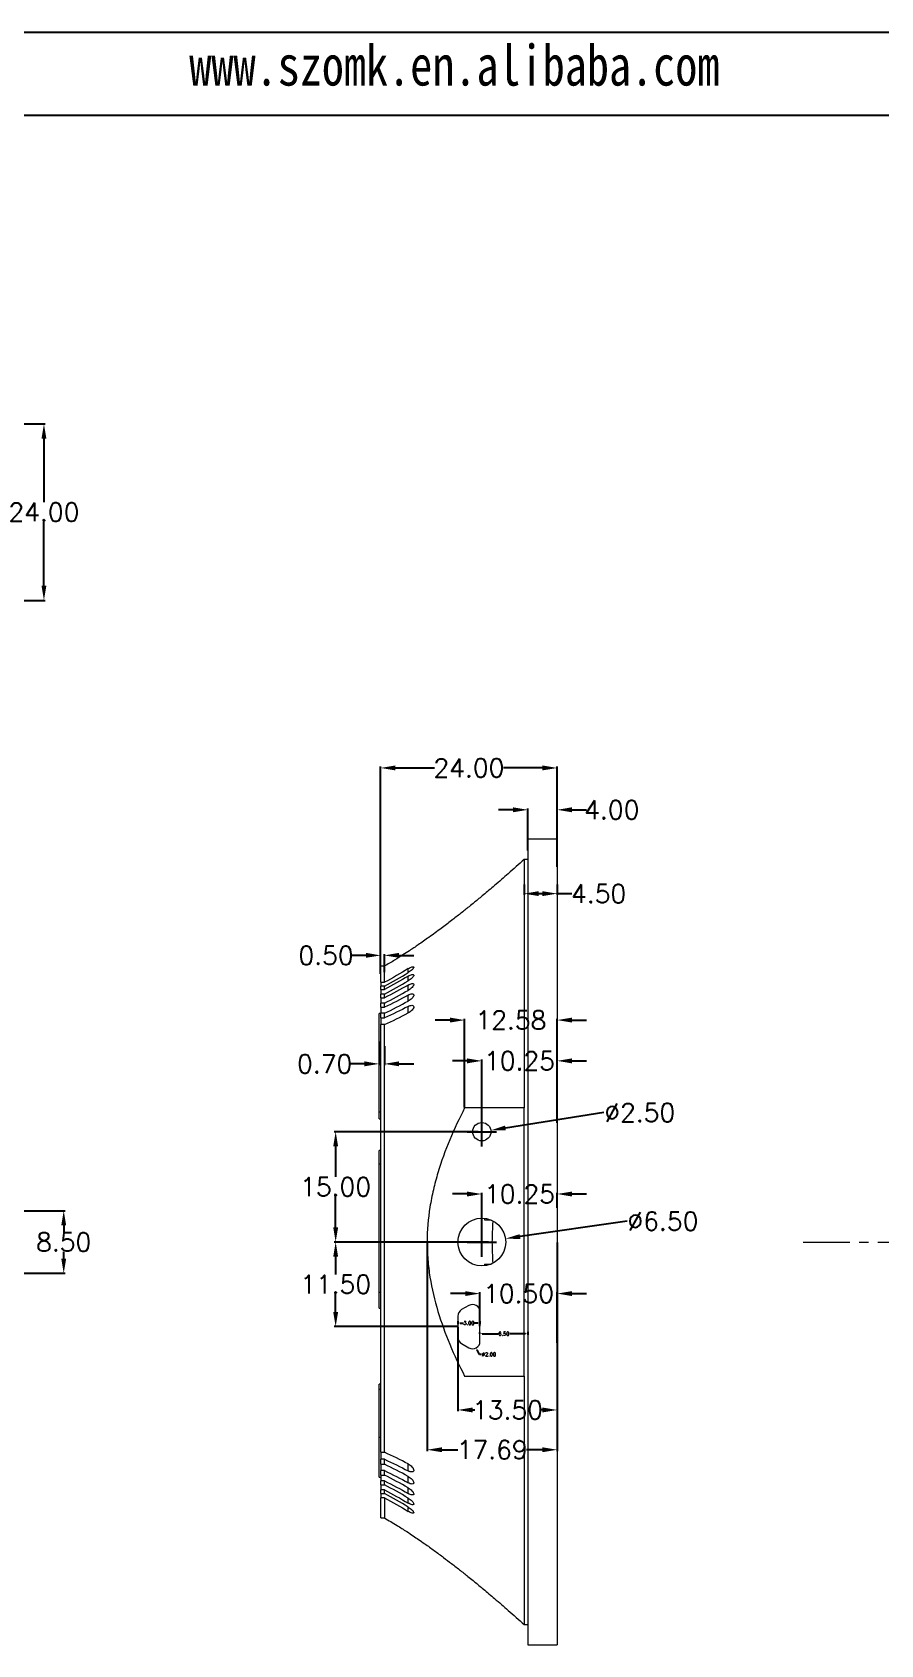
# Model space of a CAD drawing. Header units: inches. Extents: x 1184 to 3641, y 573 to 1047.
# Drawn here: x 1510.9 to 1626.3, y 827.8 to 1047 of the extents above; entities that cross this region are included whole.
import ezdxf

# ---------------------------------------------------------------- set-up
doc = ezdxf.new("R2010")
doc.units = ezdxf.units.IN
doc.linetypes.add('CENTER', pattern=[10.16, 6.35, -1.27, 1.27, -1.27])
doc.layers.add('文字', color=81, linetype='Continuous')
doc.styles.get("Standard").update_dxf_attribs({"font": 'txt', "bigfont": 'gbcbig.shx'})
doc.styles.add('宋体', font='', dxfattribs={"width": 0.8, "height": 3.5})
doc.styles.get('宋体').set_extended_font_data('SimSun')
doc.dimstyles.new('1', dxfattribs={"dimtxt": 0.5, "dimasz": 0.3, "dimexe": 0.18, "dimexo": 0.0625, "dimgap": 0.09, "dimtad": 0, "dimtih": 1, "dimtoh": 1, "dimzin": 0, "dimdsep": 46, "dimtxsty": 'Standard', "dimcen": 0, "dimadec": 0, "dimazin": 2, "dimtfac": 1, "dimtofl": 0, "dimtmove": 0, "dimatfit": 3, "dimfxl": 1, "dimtolj": 1, "dimtzin": 0, "dimarcsym": 0})
doc.dimstyles.new('2.5', dxfattribs={"dimtxt": 2.5, "dimasz": 2, "dimexe": 0.18, "dimexo": 0.0625, "dimgap": 0.09, "dimtad": 0, "dimtih": 1, "dimtoh": 1, "dimzin": 0, "dimdsep": 46, "dimtxsty": 'Standard', "dimcen": 2, "dimadec": 0, "dimazin": 0, "dimtfac": 1, "dimtofl": 0, "dimtmove": 0, "dimatfit": 3, "dimfxl": 1, "dimtolj": 1, "dimtzin": 0, "dimarcsym": 0})

# ---------------------------------------------------------------- blocks, each defined once
blk = doc.blocks.new('*D108')
at = {"color": 0, "lineweight": -2, "transparency": 16777216}
for p, q in [((1489.97, 886.79), (1515.41, 886.79)), ((1515.23, 884.79), (1515.23, 883.88)), ((1515.23, 880.29), (1515.23, 881.2)), ((1489.72, 878.29), (1515.41, 878.29))]:
    blk.add_line(p, q, dxfattribs=at)
at = {"color": 0, "transparency": 16777216}
for points in [[(1514.89, 884.79), (1515.56, 884.79), (1515.23, 886.79)], [(1514.89, 880.29), (1515.56, 880.29), (1515.23, 878.29)]]:
    blk.add_solid(points, dxfattribs=at)
at = {"layer": 'Defpoints', "color": 0, "transparency": 16777216}
for p in [(1489.91, 886.79), (1515.23, 886.79), (1489.66, 878.29)]:
    blk.add_point(p, dxfattribs=at)
at = {"color": 0, "transparency": 16777216, "insert": (1515.23, 882.54), "char_height": 2.5, "attachment_point": 5}
blk.add_mtext('\\A1;8.50', dxfattribs=at)
blk = doc.blocks.new('*D110')
at = {"color": 0, "lineweight": -2, "transparency": 16777216}
for p, q in [((1558.32, 919.01), (1558.32, 947.17)), ((1582.32, 933.56), (1582.32, 947.17)), ((1560.32, 946.99), (1565.65, 946.99)), ((1580.32, 946.99), (1575, 946.99))]:
    blk.add_line(p, q, dxfattribs=at)
at = {"color": 0, "transparency": 16777216}
for points in [[(1560.32, 947.33), (1560.32, 946.66), (1558.32, 946.99)], [(1580.32, 947.33), (1580.32, 946.66), (1582.32, 946.99)]]:
    blk.add_solid(points, dxfattribs=at)
at = {"layer": 'Defpoints', "color": 0, "transparency": 16777216}
for p in [(1582.32, 946.99), (1582.32, 933.5), (1558.32, 918.94)]:
    blk.add_point(p, dxfattribs=at)
at = {"color": 0, "transparency": 16777216, "insert": (1570.32, 946.99), "char_height": 2.5, "attachment_point": 5}
blk.add_mtext('\\A1;24.00', dxfattribs=at)
blk = doc.blocks.new('*D111')
at = {"color": 0, "lineweight": -2, "transparency": 16777216}
for p, q in [((1576.32, 941.3), (1574.32, 941.3)), ((1578.32, 935.78), (1578.32, 941.48)), ((1582.32, 935.78), (1582.32, 941.48)), ((1584.32, 941.3), (1586.32, 941.3))]:
    blk.add_line(p, q, dxfattribs=at)
at = {"color": 0, "transparency": 16777216}
for points in [[(1576.32, 941.64), (1576.32, 940.97), (1578.32, 941.3)], [(1584.32, 941.64), (1584.32, 940.97), (1582.32, 941.3)]]:
    blk.add_solid(points, dxfattribs=at)
at = {"layer": 'Defpoints', "color": 0, "transparency": 16777216}
for p in [(1582.32, 941.3), (1578.32, 935.71), (1582.32, 935.71)]:
    blk.add_point(p, dxfattribs=at)
at = {"color": 0, "transparency": 16777216, "insert": (1589.75, 941.3), "char_height": 2.5, "attachment_point": 5}
blk.add_mtext('\\A1;4.00', dxfattribs=at)
blk = doc.blocks.new('*D112')
at = {"color": 0, "lineweight": -2, "transparency": 16777216}
for p, q in [((1577.82, 931.13), (1577.82, 929.72)), ((1579.82, 929.9), (1580.32, 929.9)), ((1582.32, 931.13), (1582.32, 929.72)), ((1582.32, 929.9), (1584.32, 929.9))]:
    blk.add_line(p, q, dxfattribs=at)
at = {"color": 0, "transparency": 16777216}
for points in [[(1579.82, 930.24), (1579.82, 929.57), (1577.82, 929.9)], [(1580.32, 930.24), (1580.32, 929.57), (1582.32, 929.9)]]:
    blk.add_solid(points, dxfattribs=at)
at = {"layer": 'Defpoints', "color": 0, "transparency": 16777216}
for p in [(1577.82, 931.19), (1582.32, 931.19), (1582.32, 929.9)]:
    blk.add_point(p, dxfattribs=at)
at = {"color": 0, "transparency": 16777216, "insert": (1587.96, 929.9), "char_height": 2.5, "attachment_point": 5}
blk.add_mtext('\\A1;4.50', dxfattribs=at)
blk = doc.blocks.new('*D113')
at = {"color": 0, "lineweight": -2, "transparency": 16777216}
for p, q in [((1556.32, 921.51), (1554.32, 921.51)), ((1558.32, 919.07), (1558.32, 921.69)), ((1558.82, 919.24), (1558.82, 921.69)), ((1560.82, 921.51), (1562.82, 921.51))]:
    blk.add_line(p, q, dxfattribs=at)
at = {"color": 0, "transparency": 16777216}
for points in [[(1556.32, 921.85), (1556.32, 921.18), (1558.32, 921.51)], [(1560.82, 921.85), (1560.82, 921.18), (1558.82, 921.51)]]:
    blk.add_solid(points, dxfattribs=at)
at = {"layer": 'Defpoints', "color": 0, "transparency": 16777216}
for p in [(1558.32, 921.51), (1558.32, 919.01), (1558.82, 919.18)]:
    blk.add_point(p, dxfattribs=at)
at = {"color": 0, "transparency": 16777216, "insert": (1550.9, 921.51), "char_height": 2.5, "attachment_point": 5}
blk.add_mtext('\\A1;0.50', dxfattribs=at)
blk = doc.blocks.new('*D114')
at = {"color": 0, "lineweight": -2, "transparency": 16777216}
for p, q in [((1558.12, 909.82), (1558.12, 906.58)), ((1558.82, 909.15), (1558.82, 906.58)), ((1556.12, 906.76), (1554.12, 906.76)), ((1560.82, 906.76), (1562.82, 906.76))]:
    blk.add_line(p, q, dxfattribs=at)
at = {"color": 0, "transparency": 16777216}
for points in [[(1556.12, 907.1), (1556.12, 906.43), (1558.12, 906.76)], [(1560.82, 907.1), (1560.82, 906.43), (1558.82, 906.76)]]:
    blk.add_solid(points, dxfattribs=at)
at = {"layer": 'Defpoints', "color": 0, "transparency": 16777216}
for p in [(1558.12, 909.89), (1558.82, 909.21), (1558.12, 906.76)]:
    blk.add_point(p, dxfattribs=at)
at = {"color": 0, "transparency": 16777216, "insert": (1550.7, 906.76), "char_height": 2.5, "attachment_point": 5}
blk.add_mtext('\\A1;0.70', dxfattribs=at)
blk = doc.blocks.new('*D115')
at = {"color": 0, "lineweight": -2, "transparency": 16777216}
for p, q in [((1570.07, 889.07), (1568.07, 889.07)), ((1572.07, 882.6), (1572.07, 889.25)), ((1582.32, 887.19), (1582.32, 889.25)), ((1584.32, 889.07), (1586.32, 889.07))]:
    blk.add_line(p, q, dxfattribs=at)
at = {"color": 0, "transparency": 16777216}
for points in [[(1570.07, 889.4), (1570.07, 888.73), (1572.07, 889.07)], [(1584.32, 889.4), (1584.32, 888.73), (1582.32, 889.07)]]:
    blk.add_solid(points, dxfattribs=at)
at = {"layer": 'Defpoints', "color": 0, "transparency": 16777216}
for p in [(1582.32, 889.07), (1582.32, 887.13), (1572.07, 882.54)]:
    blk.add_point(p, dxfattribs=at)
at = {"color": 0, "transparency": 16777216, "insert": (1577.2, 889.07), "char_height": 2.5, "attachment_point": 5}
blk.add_mtext('\\A1;10.25', dxfattribs=at)
blk = doc.blocks.new('*D116')
at = {"color": 0, "lineweight": -2, "transparency": 16777216}
for p, q in [((1570.07, 907.17), (1568.07, 907.17)), ((1572.07, 897.6), (1572.07, 907.35)), ((1582.32, 898.73), (1582.32, 907.35)), ((1584.32, 907.17), (1586.32, 907.17))]:
    blk.add_line(p, q, dxfattribs=at)
at = {"color": 0, "transparency": 16777216}
for points in [[(1570.07, 907.5), (1570.07, 906.83), (1572.07, 907.17)], [(1584.32, 907.5), (1584.32, 906.83), (1582.32, 907.17)]]:
    blk.add_solid(points, dxfattribs=at)
at = {"layer": 'Defpoints', "color": 0, "transparency": 16777216}
for p in [(1582.32, 907.17), (1572.07, 897.54), (1582.32, 898.67)]:
    blk.add_point(p, dxfattribs=at)
at = {"color": 0, "transparency": 16777216, "insert": (1577.2, 907.17), "char_height": 2.5, "attachment_point": 5}
blk.add_mtext('\\A1;10.25', dxfattribs=at)
blk = doc.blocks.new('*D117')
at = {"color": 0, "lineweight": -2, "transparency": 16777216}
for p, q in [((1569.82, 875.53), (1567.82, 875.53)), ((1571.82, 871.1), (1571.82, 875.71)), ((1582.32, 868.85), (1582.32, 875.71)), ((1584.32, 875.53), (1586.32, 875.53))]:
    blk.add_line(p, q, dxfattribs=at)
at = {"color": 0, "transparency": 16777216}
for points in [[(1569.82, 875.86), (1569.82, 875.2), (1571.82, 875.53)], [(1584.32, 875.86), (1584.32, 875.2), (1582.32, 875.53)]]:
    blk.add_solid(points, dxfattribs=at)
at = {"layer": 'Defpoints', "color": 0, "transparency": 16777216}
for p in [(1571.82, 875.53), (1571.82, 871.04), (1582.32, 868.79)]:
    blk.add_point(p, dxfattribs=at)
at = {"color": 0, "transparency": 16777216, "insert": (1577.07, 875.53), "char_height": 2.5, "attachment_point": 5}
blk.add_mtext('\\A1;10.50', dxfattribs=at)
blk = doc.blocks.new('*D118')
at = {"color": 0, "lineweight": -2, "transparency": 16777216}
for p, q in [((1568.82, 870.98), (1568.82, 859.53)), ((1582.32, 870.07), (1582.32, 859.53)), ((1570.82, 859.71), (1571.11, 859.71)), ((1580.32, 859.71), (1580.04, 859.71))]:
    blk.add_line(p, q, dxfattribs=at)
at = {"color": 0, "transparency": 16777216}
for points in [[(1570.82, 860.04), (1570.82, 859.37), (1568.82, 859.71)], [(1580.32, 860.04), (1580.32, 859.37), (1582.32, 859.71)]]:
    blk.add_solid(points, dxfattribs=at)
at = {"layer": 'Defpoints', "color": 0, "transparency": 16777216}
for p in [(1568.82, 871.04), (1582.32, 870.14), (1582.32, 859.71)]:
    blk.add_point(p, dxfattribs=at)
at = {"color": 0, "transparency": 16777216, "insert": (1575.57, 859.71), "char_height": 2.5, "attachment_point": 5}
blk.add_mtext('\\A1;13.50', dxfattribs=at)
blk = doc.blocks.new('*D119')
at = {"color": 0, "lineweight": -2, "transparency": 16777216}
for p, q in [((1567.74, 912.71), (1565.74, 912.71)), ((1569.74, 900.85), (1569.74, 912.89)), ((1582.32, 900.85), (1582.32, 912.89)), ((1584.32, 912.71), (1586.32, 912.71))]:
    blk.add_line(p, q, dxfattribs=at)
at = {"color": 0, "transparency": 16777216}
for points in [[(1567.74, 913.05), (1567.74, 912.38), (1569.74, 912.71)], [(1584.32, 913.05), (1584.32, 912.38), (1582.32, 912.71)]]:
    blk.add_solid(points, dxfattribs=at)
at = {"layer": 'Defpoints', "color": 0, "transparency": 16777216}
for p in [(1582.32, 912.71), (1569.74, 900.79), (1582.32, 900.79)]:
    blk.add_point(p, dxfattribs=at)
at = {"color": 0, "transparency": 16777216, "insert": (1576.03, 912.71), "char_height": 2.5, "attachment_point": 5}
blk.add_mtext('\\A1;12.58', dxfattribs=at)
blk = doc.blocks.new('*D120')
at = {"color": 0, "lineweight": -2, "transparency": 16777216}
for p, q in [((1564.64, 882.48), (1564.64, 854.12)), ((1582.32, 882.48), (1582.32, 854.12)), ((1566.64, 854.3), (1568.81, 854.3)), ((1580.32, 854.3), (1578.15, 854.3))]:
    blk.add_line(p, q, dxfattribs=at)
at = {"color": 0, "transparency": 16777216}
for points in [[(1566.64, 854.63), (1566.64, 853.97), (1564.64, 854.3)], [(1580.32, 854.63), (1580.32, 853.97), (1582.32, 854.3)]]:
    blk.add_solid(points, dxfattribs=at)
at = {"layer": 'Defpoints', "color": 0, "transparency": 16777216}
for p in [(1564.64, 882.54), (1582.32, 882.54), (1582.32, 854.3)]:
    blk.add_point(p, dxfattribs=at)
at = {"color": 0, "transparency": 16777216, "insert": (1573.48, 854.3), "char_height": 2.5, "attachment_point": 5}
blk.add_mtext('\\A1;17.69', dxfattribs=at)
blk = doc.blocks.new('*D142')
at = {"color": 0, "lineweight": -2, "transparency": 16777216}
for p, q in [((1480.17, 993.77), (1512.72, 993.77)), ((1512.54, 991.77), (1512.54, 983.11)), ((1512.54, 971.77), (1512.54, 980.43)), ((1478.48, 969.77), (1512.72, 969.77))]:
    blk.add_line(p, q, dxfattribs=at)
at = {"color": 0, "transparency": 16777216}
for points in [[(1512.21, 991.77), (1512.87, 991.77), (1512.54, 993.77)], [(1512.21, 971.77), (1512.87, 971.77), (1512.54, 969.77)]]:
    blk.add_solid(points, dxfattribs=at)
at = {"layer": 'Defpoints', "color": 0, "transparency": 16777216}
for p in [(1480.1, 993.77), (1478.42, 969.77), (1512.54, 969.77)]:
    blk.add_point(p, dxfattribs=at)
at = {"color": 0, "transparency": 16777216, "insert": (1512.54, 981.77), "char_height": 2.5, "attachment_point": 5}
blk.add_mtext('\\A1;24.00', dxfattribs=at)
blk = doc.blocks.new('*D149')
at = {"color": 0, "lineweight": -2, "transparency": 16777216}
for p, q in [((1572.07, 895.54), (1572.07, 899.54)), ((1588.67, 900.13), (1575.28, 898.04)), ((1570.07, 897.54), (1574.07, 897.54))]:
    blk.add_line(p, q, dxfattribs=at)
at = {"color": 0, "transparency": 16777216}
blk.add_solid([(1575.23, 898.37), (1575.34, 897.71), (1573.31, 897.73)], dxfattribs=at)
at = {"layer": 'Defpoints', "color": 0, "transparency": 16777216}
for p in [(1570.84, 897.35), (1573.31, 897.73)]:
    blk.add_point(p, dxfattribs=at)
at = {"color": 0, "transparency": 16777216, "insert": (1593.55, 900.13), "char_height": 2.5, "attachment_point": 5}
blk.add_mtext('\\A1;∅2.50', dxfattribs=at)
blk = doc.blocks.new('*D150')
at = {"color": 0, "lineweight": -2, "transparency": 16777216}
for p, q in [((1572.07, 880.54), (1572.07, 884.54)), ((1591.82, 885.37), (1577.27, 883.28)), ((1570.07, 882.54), (1574.07, 882.54))]:
    blk.add_line(p, q, dxfattribs=at)
at = {"color": 0, "transparency": 16777216}
blk.add_solid([(1577.22, 883.61), (1577.32, 882.95), (1575.29, 883)], dxfattribs=at)
at = {"layer": 'Defpoints', "color": 0, "transparency": 16777216}
for p in [(1568.86, 882.08), (1575.29, 883)]:
    blk.add_point(p, dxfattribs=at)
at = {"color": 0, "transparency": 16777216, "insert": (1596.7, 885.37), "char_height": 2.5, "attachment_point": 5}
blk.add_mtext('\\A1;∅6.50', dxfattribs=at)
blk = doc.blocks.new('*D151')
at = {"color": 0, "lineweight": -2, "transparency": 16777216}
for p, q in [((1571.58, 897.54), (1552.02, 897.54)), ((1552.2, 895.54), (1552.2, 891.38)), ((1552.2, 884.54), (1552.2, 888.7)), ((1571.58, 882.54), (1552.02, 882.54))]:
    blk.add_line(p, q, dxfattribs=at)
at = {"color": 0, "transparency": 16777216}
for points in [[(1551.87, 895.54), (1552.54, 895.54), (1552.2, 897.54)], [(1551.87, 884.54), (1552.54, 884.54), (1552.2, 882.54)]]:
    blk.add_solid(points, dxfattribs=at)
at = {"layer": 'Defpoints', "color": 0, "transparency": 16777216}
for p in [(1552.2, 897.54), (1571.64, 897.54), (1571.64, 882.54)]:
    blk.add_point(p, dxfattribs=at)
at = {"color": 0, "transparency": 16777216, "insert": (1552.2, 890.04), "char_height": 2.5, "attachment_point": 5}
blk.add_mtext('\\A1;15.00', dxfattribs=at)
blk = doc.blocks.new('*D152')
at = {"color": 0, "lineweight": -2, "transparency": 16777216}
for p, q in [((1572.99, 882.54), (1552.02, 882.54)), ((1552.2, 880.54), (1552.2, 878.13)), ((1552.2, 873.04), (1552.2, 875.45)), ((1568.76, 871.04), (1552.02, 871.04))]:
    blk.add_line(p, q, dxfattribs=at)
at = {"color": 0, "transparency": 16777216}
for points in [[(1551.87, 880.54), (1552.54, 880.54), (1552.2, 882.54)], [(1551.87, 873.04), (1552.54, 873.04), (1552.2, 871.04)]]:
    blk.add_solid(points, dxfattribs=at)
at = {"layer": 'Defpoints', "color": 0, "transparency": 16777216}
for p in [(1573.05, 882.54), (1552.2, 871.04), (1568.82, 871.04)]:
    blk.add_point(p, dxfattribs=at)
at = {"color": 0, "transparency": 16777216, "insert": (1552.2, 876.79), "char_height": 2.5, "attachment_point": 5}
blk.add_mtext('\\A1;11.50', dxfattribs=at)
blk = doc.blocks.new('*D240')
at = {"color": 0, "lineweight": -2, "transparency": 16777216}
for p, q in [((1568.82, 871.76), (1568.82, 871.35)), ((1569.12, 871.53), (1569.57, 871.53)), ((1571.52, 871.53), (1571.08, 871.53)), ((1571.82, 871.76), (1571.82, 871.35))]:
    blk.add_line(p, q, dxfattribs=at)
at = {"color": 0, "transparency": 16777216}
for points in [[(1569.12, 871.58), (1569.12, 871.48), (1568.82, 871.53)], [(1571.52, 871.58), (1571.52, 871.48), (1571.82, 871.53)]]:
    blk.add_solid(points, dxfattribs=at)
at = {"layer": 'Defpoints', "color": 0, "transparency": 16777216}
for p in [(1568.82, 871.82), (1571.82, 871.82), (1571.82, 871.53)]:
    blk.add_point(p, dxfattribs=at)
at = {"color": 0, "transparency": 16777216, "insert": (1570.32, 871.53), "char_height": 0.5, "attachment_point": 5}
blk.add_mtext('\\A1;3.00', dxfattribs=at)
blk = doc.blocks.new('*D241')
at = {"color": 0, "lineweight": -2, "transparency": 16777216}
for p, q in [((1571.74, 867.26), (1571.42, 867.87)), ((1572.04, 867.26), (1571.74, 867.26))]:
    blk.add_line(p, q, dxfattribs=at)
at = {"color": 0, "transparency": 16777216}
blk.add_solid([(1571.47, 867.89), (1571.38, 867.84), (1571.29, 868.13)], dxfattribs=at)
at = {"layer": 'Defpoints', "color": 0, "transparency": 16777216}
for p in [(1570.36, 869.91), (1571.29, 868.13)]:
    blk.add_point(p, dxfattribs=at)
at = {"color": 0, "transparency": 16777216, "insert": (1573.05, 867.26), "char_height": 0.5, "attachment_point": 5}
blk.add_mtext('\\A1;∅2.00', dxfattribs=at)
blk = doc.blocks.new('*D242')
at = {"color": 0, "lineweight": -2, "transparency": 16777216}
for p, q in [((1571.82, 870.06), (1571.82, 870.26)), ((1572.12, 870.08), (1574.28, 870.08)), ((1578.02, 870.08), (1575.87, 870.08)), ((1578.32, 870.31), (1578.32, 869.9))]:
    blk.add_line(p, q, dxfattribs=at)
at = {"color": 0, "transparency": 16777216}
for points in [[(1572.12, 870.13), (1572.12, 870.03), (1571.82, 870.08)], [(1578.02, 870.13), (1578.02, 870.03), (1578.32, 870.08)]]:
    blk.add_solid(points, dxfattribs=at)
at = {"layer": 'Defpoints', "color": 0, "transparency": 16777216}
for p in [(1578.32, 870.37), (1571.82, 869.99), (1578.32, 870.08)]:
    blk.add_point(p, dxfattribs=at)
at = {"color": 0, "transparency": 16777216, "insert": (1575.07, 870.08), "char_height": 0.5, "attachment_point": 5}
blk.add_mtext('\\A1;6.50', dxfattribs=at)

msp = doc.modelspace()

# ---------------------------------------------------------------- linework, layer by layer
for p, q in [((1184.236, 1047.012), (1854.685, 1047.012)), ((1201.584, 1035.725), (1843.398, 1035.725))]:
    msp.add_line(p, q)
at = {"color": 7, "linetype": 'Continuous', "lineweight": 15}
for p, q in [((1582.324, 937.288), (1578.324, 937.288)), ((1578.324, 937.288), (1578.324, 827.788)), ((1582.324, 937.288), (1582.324, 827.788)), ((1578.324, 934.538), (1577.824, 934.538)), ((1577.824, 934.538), (1577.824, 900.788)), ((1558.824, 920.038), (1558.324, 920.038)), ((1558.324, 917.849), (1558.324, 920.038)), ((1558.824, 917.849), (1558.824, 920.038)), ((1558.324, 917.849), (1558.824, 917.849)), ((1558.324, 917.849), (1558.324, 917.316)), ((1558.824, 917.316), (1558.324, 917.316)), ((1558.324, 916.882), (1558.324, 917.316)), ((1558.324, 916.882), (1558.824, 916.882)), ((1558.324, 916.882), (1558.324, 916.252)), ((1558.824, 916.882), (1558.824, 917.316)), ((1558.824, 916.252), (1558.324, 916.252)), ((1558.324, 915.748), (1558.324, 916.252)), ((1558.324, 915.748), (1558.824, 915.748)), ((1558.324, 915.748), (1558.324, 915.025)), ((1558.824, 915.025), (1558.324, 915.025)), ((1558.324, 914.452), (1558.324, 915.025)), ((1558.324, 914.452), (1558.824, 914.452)), ((1558.324, 914.452), (1558.324, 913.639)), ((1558.824, 915.748), (1558.824, 916.252)), ((1558.824, 914.452), (1558.824, 915.025)), ((1558.324, 913.605), (1558.124, 913.605)), ((1558.124, 908.238), (1558.124, 913.605)), ((1558.824, 913.639), (1558.324, 913.639)), ((1558.324, 913.001), (1558.324, 913.639)), ((1558.324, 913.001), (1558.824, 913.001)), ((1558.324, 913.001), (1558.324, 912.102)), ((1558.324, 853.949), (1558.324, 912.102)), ((1558.824, 912.102), (1558.324, 912.102)), ((1558.824, 913.001), (1558.824, 913.639)), ((1558.824, 853.949), (1558.824, 912.102)), ((1558.124, 908.238), (1558.324, 908.238)), ((1558.124, 900.232), (1558.124, 908.238)), ((1558.124, 900.232), (1558.324, 900.232)), ((1558.124, 899.285), (1558.124, 900.232)), ((1558.124, 899.285), (1558.324, 899.285)), ((1577.824, 864.288), (1577.824, 900.788)), ((1558.324, 895.001), (1558.124, 895.001)), ((1558.124, 893.148), (1558.124, 895.001)), ((1558.124, 893.148), (1558.324, 893.148)), ((1558.124, 875.701), (1558.124, 893.148)), ((1572.435, 885.707), (1572.419, 885.538)), ((1572.419, 885.538), (1573.324, 885.538)), ((1572.419, 879.538), (1572.44, 879.32)), ((1572.419, 879.538), (1573.324, 879.538)), ((1558.124, 875.701), (1558.324, 875.701)), ((1558.124, 873.53), (1558.124, 875.701)), ((1558.124, 873.53), (1558.324, 873.53)), ((1570.324, 873.922), (1569.324, 873.345)), ((1571.824, 869.02), (1571.824, 873.056)), ((1568.824, 872.479), (1568.824, 869.598)), ((1569.324, 868.732), (1570.324, 868.154)), ((1577.824, 864.288), (1577.824, 830.538)), ((1558.324, 863.23), (1558.124, 863.23)), ((1558.124, 862.519), (1558.124, 863.23)), ((1558.124, 862.519), (1558.324, 862.519)), ((1558.124, 856.029), (1558.124, 862.519)), ((1558.124, 850.579), (1558.124, 856.029)), ((1558.124, 856.029), (1558.324, 856.029)), ((1558.324, 853.949), (1558.824, 853.949)), ((1558.324, 853.949), (1558.324, 853.001)), ((1558.824, 853.001), (1558.324, 853.001)), ((1558.324, 852.326), (1558.324, 853.001)), ((1558.824, 852.326), (1558.824, 853.001)), ((1558.324, 852.326), (1558.824, 852.326)), ((1558.324, 852.326), (1558.324, 851.461)), ((1558.824, 851.461), (1558.324, 851.461)), ((1558.324, 850.85), (1558.324, 851.461)), ((1558.324, 850.85), (1558.824, 850.85)), ((1558.324, 850.85), (1558.324, 850.073)), ((1558.824, 850.85), (1558.824, 851.461)), ((1558.124, 850.579), (1558.324, 850.579)), ((1558.824, 850.073), (1558.324, 850.073)), ((1558.324, 849.528), (1558.324, 850.073)), ((1558.324, 849.528), (1558.824, 849.528)), ((1558.324, 849.528), (1558.324, 848.843)), ((1558.824, 848.843), (1558.324, 848.843)), ((1558.324, 848.367), (1558.324, 848.843)), ((1558.824, 849.528), (1558.824, 850.073)), ((1558.824, 848.367), (1558.824, 848.843)), ((1558.324, 848.367), (1558.824, 848.367)), ((1558.324, 848.367), (1558.324, 847.777)), ((1558.824, 847.777), (1558.324, 847.777)), ((1558.324, 845.038), (1558.324, 847.777)), ((1558.824, 847.777), (1558.824, 845.038)), ((1558.324, 845.038), (1558.824, 845.038)), ((1577.824, 830.538), (1578.324, 830.538)), ((1578.324, 827.788), (1582.324, 827.788))]:
    msp.add_line(p, q, dxfattribs=at)
at = {"color": 8, "linetype": 'Continuous', "lineweight": 15}
for p, q in [((1562.074, 919.17), (1562.074, 919.704)), ((1562.074, 918.05), (1562.074, 918.681)), ((1562.074, 916.757), (1562.074, 917.481)), ((1562.074, 915.297), (1562.074, 916.111)), ((1562.074, 913.678), (1562.074, 914.578)), ((1562.074, 851.425), (1562.074, 852.372)), ((1562.074, 849.803), (1562.074, 850.667)), ((1562.074, 848.341), (1562.074, 849.117)), ((1562.074, 847.046), (1562.074, 847.729)), ((1562.074, 845.923), (1562.074, 846.512))]:
    msp.add_line(p, q, dxfattribs=at)
at = {"color": 1, "linetype": 'CENTER', "lineweight": 0}
msp.add_line((1615.761, 882.538), (1747.933, 882.538), dxfattribs=at)
at = {"color": 7, "linetype": 'Continuous', "lineweight": 15}
for centre, radius in [((1572.074, 897.538), 1.25), ((1572.074, 882.538), 3.25)]:
    msp.add_circle(centre, radius, dxfattribs=at)
for centre, start, end in [((1569.824, 872.479), 120, 180), ((1570.824, 873.056), 0, 120), ((1569.824, 869.598), 180, 240), ((1570.824, 869.02), 240, 0)]:
    msp.add_arc(centre, 1, start, end, dxfattribs=at)
for points, knots in [([(1577.824, 934.538), (1577.103, 933.895), (1575.777, 932.709), (1573.924, 931.106), (1572.394, 929.812), (1571.233, 928.852), (1570.391, 928.168), (1569.76, 927.66), (1569.175, 927.195), (1568.573, 926.723), (1567.702, 926.047), (1566.474, 925.116), (1564.963, 924.011), (1563.72, 923.141), (1562.834, 922.541), (1562.147, 922.084), (1561.272, 921.517), (1560.14, 920.808), (1559.289, 920.311), (1558.824, 920.038)], [0, 0, 0, 0, 0.1210741, 0.2230834, 0.3066396, 0.3722012, 0.4119267, 0.4427897, 0.4737005, 0.5055335, 0.5386055, 0.6117954, 0.6986937, 0.7731944, 0.8016787, 0.8328383, 0.8764937, 0.9323643, 1, 1, 1, 1]), ([(1562.074, 919.704), (1562.165, 919.76), (1562.253, 919.808), (1562.424, 919.891), (1562.505, 919.924), (1562.647, 919.968), (1562.709, 919.978), (1562.797, 919.967), (1562.822, 919.945), (1562.825, 919.87), (1562.801, 919.816), (1562.716, 919.693), (1562.654, 919.624), (1562.438, 919.417), (1562.256, 919.281), (1562.074, 919.17)], [0, 0, 0, 0, 0.125, 0.125, 0.25, 0.25, 0.375, 0.375, 0.5, 0.5, 0.625, 0.625, 0.75, 0.75, 1, 1, 1, 1]), ([(1562.074, 918.681), (1562.165, 918.735), (1562.253, 918.78), (1562.424, 918.856), (1562.505, 918.884), (1562.647, 918.917), (1562.709, 918.921), (1562.797, 918.896), (1562.822, 918.867), (1562.825, 918.777), (1562.801, 918.717), (1562.716, 918.583), (1562.654, 918.51), (1562.438, 918.294), (1562.256, 918.157), (1562.074, 918.05)], [0, 0, 0, 0, 0.125, 0.125, 0.25, 0.25, 0.375, 0.375, 0.5, 0.5, 0.625, 0.625, 0.75, 0.75, 1, 1, 1, 1]), ([(1562.074, 917.481), (1562.165, 917.533), (1562.253, 917.576), (1562.424, 917.644), (1562.505, 917.667), (1562.647, 917.689), (1562.709, 917.686), (1562.797, 917.648), (1562.822, 917.611), (1562.825, 917.508), (1562.801, 917.441), (1562.716, 917.298), (1562.654, 917.221), (1562.438, 916.998), (1562.256, 916.86), (1562.074, 916.757)], [0, 0, 0, 0, 0.125, 0.125, 0.25, 0.25, 0.375, 0.375, 0.5, 0.5, 0.625, 0.625, 0.75, 0.75, 1, 1, 1, 1]), ([(1562.074, 916.111), (1562.165, 916.161), (1562.253, 916.201), (1562.424, 916.26), (1562.505, 916.279), (1562.647, 916.289), (1562.709, 916.281), (1562.797, 916.228), (1562.822, 916.185), (1562.825, 916.068), (1562.801, 915.996), (1562.716, 915.843), (1562.654, 915.762), (1562.438, 915.533), (1562.256, 915.396), (1562.074, 915.297)], [0, 0, 0, 0, 0.125, 0.125, 0.25, 0.25, 0.375, 0.375, 0.5, 0.5, 0.625, 0.625, 0.75, 0.75, 1, 1, 1, 1]), ([(1562.074, 914.578), (1562.165, 914.625), (1562.253, 914.661), (1562.424, 914.713), (1562.505, 914.727), (1562.647, 914.725), (1562.709, 914.71), (1562.797, 914.645), (1562.822, 914.594), (1562.825, 914.465), (1562.801, 914.388), (1562.716, 914.226), (1562.654, 914.142), (1562.438, 913.907), (1562.256, 913.772), (1562.074, 913.678)], [0, 0, 0, 0, 0.125, 0.125, 0.25, 0.25, 0.375, 0.375, 0.5, 0.5, 0.625, 0.625, 0.75, 0.75, 1, 1, 1, 1]), ([(1569.74, 900.788), (1569.016, 899.36), (1568.339, 897.914), (1567.114, 894.974), (1566.566, 893.481), (1565.875, 891.191), (1565.667, 890.42), (1565.301, 888.858), (1565.145, 888.068), (1564.768, 885.702), (1564.638, 884.12), (1564.639, 881.739), (1564.671, 880.944), (1564.801, 879.352), (1564.898, 878.551), (1565.28, 876.176), (1565.65, 874.629), (1566.567, 871.593), (1567.114, 870.103), (1568.338, 867.166), (1569.017, 865.716), (1569.74, 864.288)], [0, 0, 0, 0, 0.125, 0.125, 0.25, 0.25, 0.3125, 0.3125, 0.375, 0.375, 0.5, 0.5, 0.5625, 0.5625, 0.625, 0.625, 0.75, 0.75, 0.875, 0.875, 1, 1, 1, 1]), ([(1573.613, 879.678), (1573.557, 880.628), (1573.448, 882.514), (1573.556, 884.401), (1573.61, 885.336)], [0, 0, 0, 0, 0.5039515, 1, 1, 1, 1]), ([(1562.074, 852.372), (1562.165, 852.325), (1562.253, 852.268), (1562.424, 852.138), (1562.505, 852.064), (1562.647, 851.907), (1562.709, 851.823), (1562.797, 851.656), (1562.822, 851.575), (1562.825, 851.437), (1562.801, 851.381), (1562.716, 851.306), (1562.654, 851.287), (1562.438, 851.277), (1562.256, 851.331), (1562.074, 851.425)], [0, 0, 0, 0, 0.125, 0.125, 0.25, 0.25, 0.375, 0.375, 0.5, 0.5, 0.625, 0.625, 0.75, 0.75, 1, 1, 1, 1]), ([(1562.074, 850.667), (1562.165, 850.617), (1562.253, 850.559), (1562.424, 850.427), (1562.505, 850.354), (1562.647, 850.201), (1562.709, 850.119), (1562.797, 849.96), (1562.822, 849.885), (1562.825, 849.758), (1562.801, 849.709), (1562.716, 849.648), (1562.654, 849.634), (1562.438, 849.641), (1562.256, 849.704), (1562.074, 849.803)], [0, 0, 0, 0, 0.125, 0.125, 0.25, 0.25, 0.375, 0.375, 0.5, 0.5, 0.625, 0.625, 0.75, 0.75, 1, 1, 1, 1]), ([(1562.074, 849.117), (1562.165, 849.065), (1562.253, 849.006), (1562.424, 848.874), (1562.505, 848.801), (1562.647, 848.652), (1562.709, 848.573), (1562.797, 848.423), (1562.822, 848.353), (1562.825, 848.239), (1562.801, 848.197), (1562.716, 848.149), (1562.654, 848.142), (1562.438, 848.166), (1562.256, 848.238), (1562.074, 848.341)], [0, 0, 0, 0, 0.125, 0.125, 0.25, 0.25, 0.375, 0.375, 0.5, 0.5, 0.625, 0.625, 0.75, 0.75, 1, 1, 1, 1]), ([(1562.074, 847.729), (1562.165, 847.676), (1562.253, 847.616), (1562.424, 847.484), (1562.505, 847.413), (1562.647, 847.268), (1562.709, 847.193), (1562.797, 847.052), (1562.822, 846.988), (1562.825, 846.888), (1562.801, 846.853), (1562.716, 846.818), (1562.654, 846.818), (1562.438, 846.859), (1562.256, 846.938), (1562.074, 847.046)], [0, 0, 0, 0, 0.125, 0.125, 0.25, 0.25, 0.375, 0.375, 0.5, 0.5, 0.625, 0.625, 0.75, 0.75, 1, 1, 1, 1]), ([(1562.074, 846.512), (1562.165, 846.456), (1562.253, 846.396), (1562.424, 846.265), (1562.505, 846.195), (1562.647, 846.055), (1562.709, 845.984), (1562.797, 845.854), (1562.822, 845.796), (1562.825, 845.71), (1562.801, 845.682), (1562.716, 845.661), (1562.654, 845.667), (1562.438, 845.725), (1562.256, 845.812), (1562.074, 845.923)], [0, 0, 0, 0, 0.125, 0.125, 0.25, 0.25, 0.375, 0.375, 0.5, 0.5, 0.625, 0.625, 0.75, 0.75, 1, 1, 1, 1]), ([(1558.824, 845.038), (1559.402, 844.698), (1560.426, 844.097), (1561.73, 843.266), (1562.7, 842.626), (1563.517, 842.073), (1564.472, 841.41), (1565.612, 840.594), (1566.824, 839.696), (1567.81, 838.946), (1568.573, 838.354), (1569.175, 837.881), (1569.76, 837.416), (1570.391, 836.909), (1571.233, 836.224), (1572.394, 835.264), (1573.924, 833.97), (1575.777, 832.367), (1577.103, 831.182), (1577.824, 830.538)], [0, 0, 0, 0, 0.0840555, 0.1488543, 0.1935286, 0.2295985, 0.2724667, 0.3391601, 0.4052596, 0.4613941, 0.4944661, 0.5262991, 0.55721, 0.588073, 0.6277985, 0.6933601, 0.7769164, 0.8789258, 1, 1, 1, 1])]:
    msp.add_open_spline(points, degree=3, knots=knots, dxfattribs=at)
for points in [[(1562.074, 919.704), (1561.009, 919.058), (1559.927, 918.437), (1558.824, 917.849)], [(1558.824, 917.316), (1559.927, 917.903), (1561.009, 918.524), (1562.074, 919.17)], [(1562.074, 918.681), (1561.009, 918.054), (1559.927, 917.452), (1558.824, 916.882)], [(1558.824, 916.252), (1559.927, 916.822), (1561.009, 917.424), (1562.074, 918.05)], [(1562.074, 917.481), (1561.009, 916.878), (1559.927, 916.297), (1558.824, 915.748)], [(1558.824, 915.025), (1559.927, 915.574), (1561.009, 916.153), (1562.074, 916.757)], [(1562.074, 916.111), (1561.009, 915.533), (1559.927, 914.978), (1558.824, 914.452)], [(1558.824, 913.639), (1559.927, 914.164), (1561.009, 914.719), (1562.074, 915.297)], [(1562.074, 914.578), (1561.009, 914.029), (1559.927, 913.501), (1558.824, 913.001)], [(1558.824, 912.102), (1559.927, 912.601), (1561.009, 913.129), (1562.074, 913.678)], [(1577.824, 900.788), (1575.182, 900.788), (1572.499, 900.788), (1569.74, 900.788)], [(1569.74, 864.288), (1572.499, 864.288), (1575.182, 864.288), (1577.824, 864.288)], [(1562.074, 852.372), (1561.009, 852.921), (1559.927, 853.449), (1558.824, 853.949)], [(1558.824, 853.001), (1559.927, 852.502), (1561.009, 851.974), (1562.074, 851.425)], [(1562.074, 850.667), (1561.009, 851.244), (1559.927, 851.8), (1558.824, 852.326)], [(1558.824, 851.461), (1559.927, 850.936), (1561.009, 850.381), (1562.074, 849.803)], [(1562.074, 849.117), (1561.009, 849.72), (1559.927, 850.3), (1558.824, 850.85)], [(1558.824, 850.073), (1559.927, 849.524), (1561.009, 848.944), (1562.074, 848.341)], [(1562.074, 847.729), (1561.009, 848.356), (1559.927, 848.958), (1558.824, 849.528)], [(1558.824, 848.843), (1559.927, 848.273), (1561.009, 847.672), (1562.074, 847.046)], [(1562.074, 846.512), (1561.009, 847.158), (1559.927, 847.779), (1558.824, 848.367)], [(1558.824, 847.777), (1559.927, 847.189), (1561.009, 846.569), (1562.074, 845.923)]]:
    msp.add_open_spline(points, degree=3, dxfattribs=at)

# ---------------------------------------------------------------- texts
at = {"layer": '文字', "color": 0, "insert": (1532.302, 1045.283), "char_height": 5.5181, "width": 96.9477, "attachment_point": 1, "style": '宋体'}
msp.add_mtext('www.szomk.en.alibaba.com', dxfattribs=at)

# ---------------------------------------------------------------- dimensions: what is measured, and where the dimension line sits
for base, p1, p2, picture, middle in [((1512.541, 969.773), (1480.104, 993.773), (1478.417, 969.773), '*D142', (1512.541, 981.773)), ((1552.204, 897.538), (1571.641, 882.538), (1571.641, 897.538), '*D151', (1552.204, 890.038)), ((1515.228, 886.788), (1489.659, 878.288), (1489.909, 886.788), '*D108', (1515.228, 882.538)), ((1552.204, 871.038), (1573.049, 882.538), (1568.824, 871.038), '*D152', (1552.204, 876.788))]:
    dim = msp.add_linear_dim(base=base, p1=p1, p2=p2, angle=90, dimstyle='2.5')
    dim.commit()
    dim.dimension.update_dxf_attribs({"geometry": picture, "text_midpoint": middle})
for base, p1, p2, dimstyle, picture, middle in [((1582.324, 946.993), (1558.324, 918.944), (1582.324, 933.499), '2.5', '*D110', (1570.324, 946.993)), ((1582.324, 941.304), (1578.324, 935.714), (1582.324, 935.714), '2.5', '*D111', (1589.747, 941.304)), ((1582.324, 929.904), (1577.824, 931.193), (1582.324, 931.193), '2.5', '*D112', (1587.955, 929.904)), ((1558.324, 921.514), (1558.824, 919.177), (1558.324, 919.006), '2.5', '*D113', (1550.9, 921.514)), ((1582.324, 912.712), (1569.74, 900.788), (1582.324, 900.788), '2.5', '*D119', (1576.032, 912.712)), ((1558.124, 906.762), (1558.824, 909.212), (1558.124, 909.885), '2.5', '*D114', (1550.7, 906.762)), ((1582.324, 907.165), (1572.074, 897.538), (1582.324, 898.672), '2.5', '*D116', (1577.199, 907.165)), ((1582.324, 889.068), (1572.074, 882.538), (1582.324, 887.129), '2.5', '*D115', (1577.199, 889.068)), ((1582.324, 854.3), (1564.638, 882.538), (1582.324, 882.538), '2.5', '*D120', (1573.481, 854.3)), ((1571.824, 875.531), (1582.324, 868.791), (1571.824, 871.038), '2.5', '*D117', (1577.074, 875.531)), ((1582.324, 859.705), (1568.824, 871.038), (1582.324, 870.135), '2.5', '*D118', (1575.574, 859.705)), ((1578.324, 870.075), (1571.824, 869.995), (1578.324, 870.37), '1', '*D242', (1575.074, 870.075))]:
    dim = msp.add_linear_dim(base=base, p1=p1, p2=p2, dimstyle=dimstyle)
    dim.commit()
    dim.dimension.update_dxf_attribs({"geometry": picture, "text_midpoint": middle})
for p1, p2, dimstyle, picture, middle in [((1570.838, 897.345), (1573.309, 897.731), '2.5', '*D149', (1588.665, 900.129)), ((1568.856, 882.077), (1575.291, 882.999), '2.5', '*D150', (1591.817, 885.368)), ((1570.361, 869.907), (1571.286, 868.134), '1', '*D241', (1573.046, 867.263))]:
    dim = msp.add_diameter_dim_2p(p1=p1, p2=p2, dimstyle=dimstyle)
    dim.commit()
    dim.dimension.update_dxf_attribs({"geometry": picture, "text_midpoint": middle, "dimtype": 163})
dim = msp.add_aligned_dim(p1=(1568.824, 871.82), p2=(1571.824, 871.82), distance=-0.295, dimstyle='1')
dim.commit()
dim.dimension.update_dxf_attribs({"geometry": '*D240', "text_midpoint": (1570.324, 871.525)})

doc.saveas('drawing.dxf')
